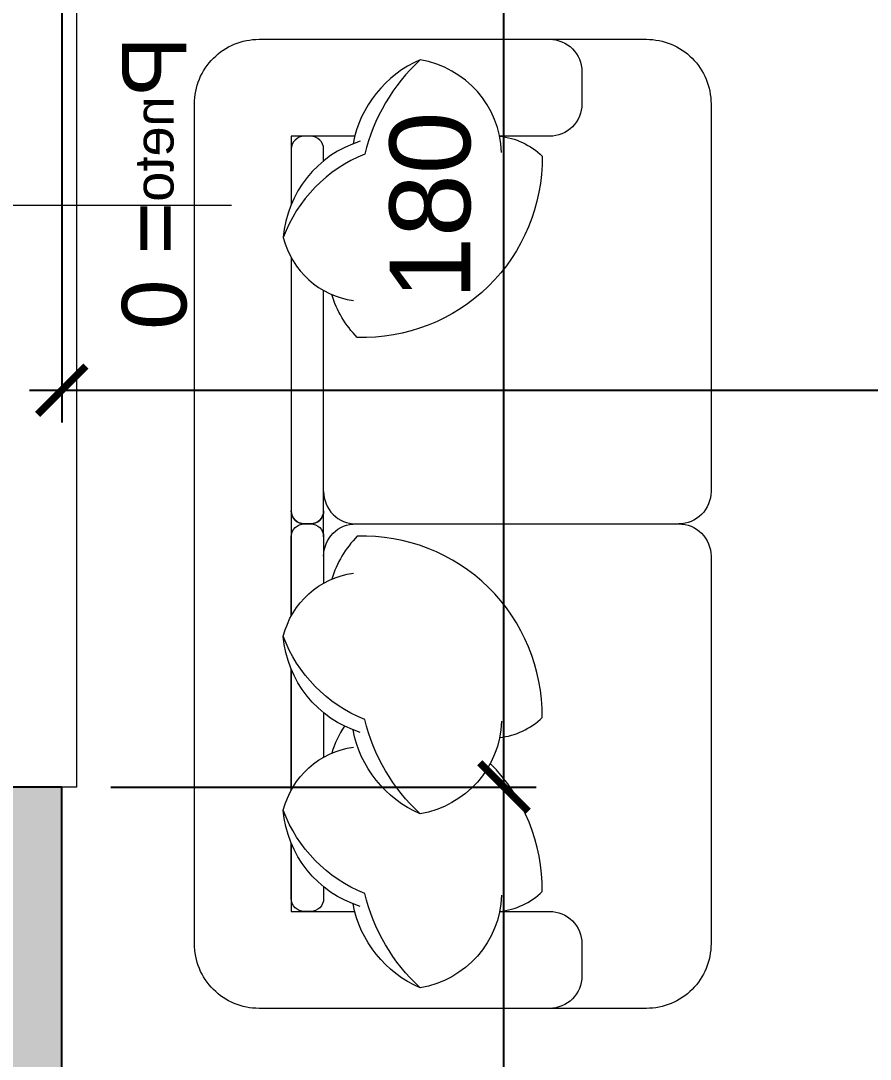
# Model space of a CAD drawing. Header units: centimetres. Extents: x 111832 to 117233, y -55119 to -48329.
# Drawn here: x 113983 to 114114.6, y -52789.5 to -52628.7 of the extents above; entities that cross this region are included whole.
import ezdxf

# ---------------------------------------------------------------- set-up
doc = ezdxf.new("R2010")
doc.units = ezdxf.units.CM
doc.header["$LTSCALE"] = 50
doc.header["$MEASUREMENT"] = 0
doc.linetypes.add('CONTINU', pattern=[0])
doc.layers.get('0').update_dxf_attribs({"color": 8})
for name, color, linetype in [('BETON COUPE', 3, 'CONTINU'), ('BETON TRAME', 252, 'Continuous'), ('COTE 50ème', 1, 'Continuous')]:
    doc.layers.add(name, color=color, linetype=linetype)
doc.layers.add('mobilimi', color=8, linetype='Continuous', lineweight=9)
doc.layers.add('WINDOWS', color=21, linetype='Continuous', lineweight=5)
doc.styles.add('GENERATED_STYLE_1', font='arial.ttf')
doc.styles.add('RS_TXT_50', font='arial.ttf', dxfattribs={"height": 12.5})
doc.dimstyles.new('RS_50CM_LINEAIRE', dxfattribs={"dimscale": 5, "dimtxt": 12.5, "dimasz": 1.5, "dimexe": 1, "dimexo": 2.5, "dimgap": 1, "dimtad": 1, "dimdec": 1, "dimrnd": 0.5, "dimdsep": 46, "dimtxsty": 'RS_TXT_50', "dimblk1": 'ARCHTICK', "dimblk2": 'ARCHTICK', "dimsah": 1, "dimcen": 2.5, "dimdle": 1, "dimclrt": 4, "dimadec": 0, "dimazin": 2, "dimtfac": 1, "dimtdec": 1, "dimtix": 1, "dimtmove": 2, "dimatfit": 3, "dimfxl": 1, "dimtolj": 1, "dimtzin": 0, "dimarcsym": 0})

# ---------------------------------------------------------------- blocks, each defined once
blk = doc.blocks.new('DRITARE POS 2')
at = {"layer": 'WINDOWS', "color": 165}
blk.add_line((-61.99, -90.06), (34.01, -90.06), dxfattribs=at)
blk.add_lwpolyline([(0, 0), (0, -180), (10, -180), (10, 0)], close=True, dxfattribs=at)
at = {"layer": 'WINDOWS', "color": 165, "insert": (27.15, -116.22), "char_height": 10, "attachment_point": 7, "rotation": 90, "style": 'GENERATED_STYLE_1'}
blk.add_mtext('\\A1;\\pt0;P{\\H0.6x;neto}= 0', dxfattribs=at)
blk = doc.blocks.new('_ArchTick')
at = {"color": 0, "linetype": 'ByBlock', "const_width": 0.15}
blk.add_lwpolyline([(-0.5, -0.5), (0.5, 0.5)], dxfattribs=at)
blk = doc.blocks.new('*D991')
at = {"layer": 'COTE 50ème', "color": 0, "lineweight": -2, "ltscale": 0.5, "transparency": 16777216}
for p, q in [((114057.85, -52907.25), (114057.85, -52742.36)), ((113996.99, -52747.36), (114062.85, -52747.36)), ((113996.99, -52902.25), (114062.85, -52902.25))]:
    blk.add_line(p, q, dxfattribs=at)
at = {"layer": 'Defpoints', "color": 0, "ltscale": 0.5, "transparency": 16777216}
for p in [(113984.49, -52747.36), (114057.85, -52747.36), (113984.49, -52902.25)]:
    blk.add_point(p, dxfattribs=at)
at = {"layer": 'COTE 50ème', "color": 0, "lineweight": -2, "ltscale": 0.5, "transparency": 16777216, "xscale": 7.5, "yscale": 7.5, "zscale": 7.5}
for p, rotation in [((114057.85, -52747.36), 90), ((114057.85, -52902.25), 270)]:
    blk.add_blockref('_ArchTick', p, dxfattribs=dict(at, rotation=rotation))
at = {"layer": 'COTE 50ème', "color": 4, "ltscale": 0.5, "transparency": 16777216, "insert": (114046.47, -52824.81), "char_height": 12.5, "attachment_point": 5, "rotation": 90, "style": 'RS_TXT_50'}
blk.add_mtext('\\A1;155', dxfattribs=at)
blk = doc.blocks.new('*D992')
at = {"layer": 'COTE 50ème', "color": 0, "lineweight": -2, "ltscale": 0.5, "transparency": 16777216}
for p, q in [((114057.85, -52752.36), (114057.85, -52562.36)), ((113999.17, -52567.36), (114062.85, -52567.36)), ((113996.99, -52747.36), (114062.85, -52747.36))]:
    blk.add_line(p, q, dxfattribs=at)
at = {"layer": 'Defpoints', "color": 0, "ltscale": 0.5, "transparency": 16777216}
for p in [(113986.67, -52567.36), (114057.85, -52567.36), (113984.49, -52747.36)]:
    blk.add_point(p, dxfattribs=at)
at = {"layer": 'COTE 50ème', "color": 0, "lineweight": -2, "ltscale": 0.5, "transparency": 16777216, "xscale": 7.5, "yscale": 7.5, "zscale": 7.5}
for p, rotation in [((114057.85, -52567.36), 90), ((114057.85, -52747.36), 270)]:
    blk.add_blockref('_ArchTick', p, dxfattribs=dict(at, rotation=rotation))
at = {"layer": 'COTE 50ème', "color": 4, "ltscale": 0.5, "transparency": 16777216, "insert": (114046.47, -52657.36), "char_height": 12.5, "attachment_point": 5, "rotation": 90, "style": 'RS_TXT_50'}
blk.add_mtext('\\A1;180', dxfattribs=at)
blk = doc.blocks.new('*D1177')
at = {"layer": 'COTE 50ème', "color": 0, "lineweight": -2, "ltscale": 0.5, "transparency": 16777216}
for p, q in [((113989.37, -52568.49), (113989.37, -52690.94)), ((113984.37, -52685.94), (114699.37, -52685.94)), ((114694.37, -52690.31), (114694.37, -52690.94))]:
    blk.add_line(p, q, dxfattribs=at)
at = {"layer": 'Defpoints', "color": 0, "ltscale": 0.5, "transparency": 16777216}
for p in [(113989.37, -52555.99), (114694.37, -52677.81), (114694.37, -52685.94)]:
    blk.add_point(p, dxfattribs=at)
at = {"layer": 'COTE 50ème', "color": 0, "lineweight": -2, "ltscale": 0.5, "transparency": 16777216, "xscale": 7.5, "yscale": 7.5, "zscale": 7.5, "rotation": 180}
blk.add_blockref('_ArchTick', (113989.37, -52685.94), dxfattribs=at)
at = {"layer": 'COTE 50ème', "color": 0, "lineweight": -2, "ltscale": 0.5, "transparency": 16777216, "xscale": 7.5, "yscale": 7.5, "zscale": 7.5}
blk.add_blockref('_ArchTick', (114694.37, -52685.94), dxfattribs=at)
at = {"layer": 'COTE 50ème', "color": 4, "ltscale": 0.5, "transparency": 16777216, "insert": (114341.87, -52674.55), "char_height": 12.5, "attachment_point": 5, "style": 'RS_TXT_50'}
blk.add_mtext('\\A1;705', dxfattribs=at)

msp = doc.modelspace()

# ---------------------------------------------------------------- hatches: boundary and pattern name
at = {"layer": 'BETON TRAME', "transparency": 33554559}
h = msp.add_hatch(color=256, dxfattribs=at)
h.dxf.hatch_style = 1
h.paths.add_polyline_path([(115189.37, -52797.36), (115224.37, -52797.36), (115224.37, -53272.36), (114694.37, -53272.36), (114694.37, -52797.36), (114729.37, -52797.36), (114729.37, -53232.36), (114939.37, -53232.36), (114939.37, -52902.36), (114979.37, -52902.36), (114979.37, -53232.36), (115189.37, -53232.36)])
h.paths.add_polyline_path([(114824.37, -52057.36), (114799.37, -52057.36), (114799.37, -52562.36), (114824.37, -52562.36)])
h.paths.add_polyline_path([(115119.37, -52057.36), (115094.37, -52057.36), (115094.37, -52562.36), (115119.37, -52562.36)])
h.paths.add_polyline_path([(114689.37, -52082.36), (114799.37, -52082.36), (114799.37, -52057.36), (114689.37, -52057.36)])
h.paths.add_polyline_path([(114229.37, -52082.36), (114329.37, -52082.36), (114329.37, -52057.36), (114229.37, -52057.36)])
h.paths.add_polyline_path([(113989.37, -52147.36), (113964.37, -52147.36), (113964.37, -52057.36), (113989.37, -52057.36)])
h.paths.add_polyline_path([(113964.37, -52567.36), (113989.37, -52567.36), (113989.37, -52424.25), (113964.37, -52424.25)])
h.paths.add_polyline_path([(113964.37, -52887.36), (113989.37, -52887.36), (113989.37, -52747.36), (113964.37, -52747.36)])
h.paths.add_polyline_path([(113964.37, -53134.36), (114044.37, -53134.36), (114044.37, -53109.36), (113989.37, -53109.36), (113989.37, -53082.36), (113964.37, -53082.36)])
h.paths.add_polyline_path([(114329.37, -53134.36), (114399.37, -53134.36), (114399.37, -53109.36), (114329.37, -53109.36)])
h.paths.add_polyline_path([(114484.37, -53134.36), (114499.37, -53134.36), (114499.37, -53109.36), (114484.37, -53109.36)])
h.paths.add_polyline_path([(115434.48, -53134.36), (115419.37, -53134.36), (115419.37, -53109.36), (115434.48, -53109.36)])
h.paths.add_polyline_path([(115589.37, -53134.36), (115519.37, -53134.36), (115519.37, -53109.36), (115589.37, -53109.36)])
h.paths.add_polyline_path([(115954.37, -53134.36), (115874.37, -53134.36), (115874.37, -53109.36), (115929.37, -53109.36), (115929.37, -53062.36), (115954.37, -53062.36)])
h.paths.add_polyline_path([(115954.37, -52887.36), (115929.37, -52887.36), (115929.37, -52747.36), (115954.37, -52747.36)])
h.paths.add_polyline_path([(115929.37, -52147.36), (115954.37, -52147.36), (115954.37, -52057.36), (115929.37, -52057.36)])
h.paths.add_polyline_path([(115689.37, -52082.36), (115689.37, -52057.36), (115589.37, -52057.36), (115589.37, -52082.36)])
h.paths.add_polyline_path([(115119.37, -52082.36), (115229.37, -52082.36), (115229.37, -52057.36), (115119.37, -52057.36)])
h.paths.add_polyline_path([(115954.37, -52567.36), (115929.37, -52567.36), (115929.37, -52424.25), (115954.37, -52424.25)])
h.paths.add_polyline_path([(115764.37, -52507.36), (115704.37, -52507.36), (115704.37, -52482.36), (115764.37, -52482.36)])
h.paths.add_polyline_path([(115579.37, -52507.36), (115519.37, -52507.36), (115519.37, -52482.36), (115579.37, -52482.36)])
h.paths.add_polyline_path([(114339.37, -52507.36), (114399.37, -52507.36), (114399.37, -52482.36), (114339.37, -52482.36)])
h.paths.add_polyline_path([(114154.37, -52507.36), (114214.37, -52507.36), (114214.37, -52482.36), (114154.37, -52482.36)])

# ---------------------------------------------------------------- linework, layer by layer
at = {"layer": 'BETON COUPE'}
msp.add_lwpolyline([(113964.37, -52887.36), (113989.37, -52887.36), (113989.37, -52747.36), (113964.37, -52747.36)], close=True, dxfattribs=at)
at = {"layer": 'mobilimi'}
for points in [[(114089.92, -52701.62, -0.414214), (114084.92, -52706.62, -0.414214), (114089.92, -52711.62), (114089.92, -52771.62, -0.414214), (114079.92, -52781.62), (114019.92, -52781.62, -0.414214), (114009.92, -52771.62), (114009.92, -52641.62, -0.414214), (114019.92, -52631.62), (114079.92, -52631.62, -0.414214), (114089.92, -52641.62), (114089.92, -52701.62, -0.414214), (114084.92, -52706.62, -0.414214), (114089.92, -52711.62)], [(114064.92, -52631.62, -0.414214), (114069.92, -52636.62), (114069.92, -52641.62, -0.414214), (114064.92, -52646.62), (114057.18, -52646.62)], [(114044.88, -52634.8, 0.14773), (114036.28, -52649.42, 0.213343), (114023.68, -52662.31, 0.178662)], [(114057.48, -52649.13, 0.356772), (114044.88, -52634.8, 0.249542), (114034.49, -52647.78, -9.61688)], [(114035.6, -52647.4, 0.306663), (114023.68, -52662.31, 0.30633), (114034.57, -52672.05, -0.872847)], [(114029.92, -52650.44), (114029.92, -52648.62, 0.414214), (114027.92, -52646.62), (114026.92, -52646.62, 0.414214), (114024.92, -52648.62)], [(114057.18, -52646.61, -0.165541), (114063.78, -52649.7, -0.425989), (114035.14, -52677.78, -0.121523), (114031.19, -52671.12, 7.115464)], [(114024.92, -52648.62), (114024.92, -52657.14, 0.414214)], [(114024.92, -52665.46), (114024.92, -52704.62, 0.414214), (114026.92, -52706.62), (114027.92, -52706.62, 0.414214), (114029.92, -52704.62), (114029.92, -52670.49, 0.414214)], [(114029.92, -52701.62, 0.414214), (114034.92, -52706.62)], [(114029.92, -52701.62, 0.414214), (114034.92, -52706.62), (114084.92, -52706.62, 0.414214)], [(114024.92, -52720.85), (114024.92, -52708.62, -0.414214), (114026.92, -52706.62), (114027.92, -52706.62, -0.414214), (114029.92, -52708.62), (114029.92, -52715.81, -0.414214)], [(114029.92, -52711.62, -0.414214), (114034.92, -52706.62)], [(114029.92, -52711.62, -0.414214), (114034.92, -52706.62), (114084.92, -52706.62, -0.414214)], [(114057.18, -52739.7, 0.165541), (114063.78, -52736.6, 0.425989), (114035.14, -52708.52, 0.121523), (114031.19, -52715.19, -7.115464)], [(114035.6, -52738.91, -0.306663), (114023.68, -52724, -0.30633), (114034.57, -52714.25, 0.872847)], [(114044.88, -52751.5, -0.14773), (114036.28, -52736.89, -0.213343), (114023.68, -52724, -0.178662)], [(114024.92, -52747.78), (114024.92, -52729.17, -0.414214)], [(114029.92, -52735.87), (114029.92, -52742.75, -0.414214)], [(114057.48, -52737.18, -0.356772), (114044.88, -52751.5, -0.249542), (114034.49, -52738.52, 9.61688)], [(114033.14, -52737.93, 0.071865), (114031.19, -52742.12, -7.115464)], [(114035.6, -52765.84, -0.306663), (114023.68, -52750.93, -0.30633), (114034.57, -52741.19, 0.872847)], [(114057.18, -52766.63, 0.165541), (114063.78, -52763.54, 0.200231), (114055.74, -52743.69, 0.121523)], [(114044.88, -52778.44, -0.14773), (114036.28, -52763.82, -0.213343), (114023.68, -52750.93, -0.178662)], [(114024.92, -52764.62), (114024.92, -52756.1, -0.414214)], [(114024.92, -52756.1), (114024.92, -52766.62), (114034.75, -52766.62, -0.414214)], [(114029.92, -52762.8), (114029.92, -52764.62, -0.414214), (114027.92, -52766.62), (114026.92, -52766.62, -0.414214), (114024.92, -52764.62)], [(114057.48, -52764.11, -0.356772), (114044.88, -52778.44, -0.249542), (114034.49, -52765.46, 9.61688)], [(114057.18, -52766.62), (114064.92, -52766.62, -0.414214), (114069.92, -52771.62), (114069.92, -52776.62, -0.414214), (114064.92, -52781.62)]]:
    msp.add_lwpolyline(points, format="xyb", dxfattribs=at)
for points in [[(114034.75, -52646.62), (114024.92, -52646.62), (114024.92, -52657.14)], [(114024.92, -52665.46), (114024.92, -52720.85)], [(114024.92, -52729.17), (114024.92, -52747.78)]]:
    msp.add_lwpolyline(points, dxfattribs=at)
msp.add_lwpolyline([(114024.92, -52704.62), (114024.92, -52708.62, -0.414214), (114026.92, -52706.62), (114027.92, -52706.62, -0.414214), (114029.92, -52708.62), (114029.92, -52704.62, -0.414214), (114027.92, -52706.62), (114026.92, -52706.62, -0.414214)], format="xyb", close=True, dxfattribs=at)

# ---------------------------------------------------------------- block references
at = {"lineweight": 5, "xscale": -1, "rotation": 180}
msp.add_blockref('DRITARE POS 2', (113981.67, -52747.36), dxfattribs=at)

# ---------------------------------------------------------------- dimensions: what is measured, and where the dimension line sits
at = {"layer": 'COTE 50ème', "ltscale": 0.5}
dim = msp.add_linear_dim(base=(114694.37, -52685.94), p1=(113989.37, -52555.99), p2=(114694.37, -52677.81), dimstyle='RS_50CM_LINEAIRE', dxfattribs=at)
dim.commit()
dim.dimension.update_dxf_attribs({"geometry": '*D1177', "text_midpoint": (114341.87, -52674.55)})
for base, p1, p2, picture, middle in [((114057.85, -52567.36), (113984.49, -52747.36), (113986.67, -52567.36), '*D992', (114046.47, -52657.36)), ((114057.85, -52747.36), (113984.49, -52902.25), (113984.49, -52747.36), '*D991', (114046.47, -52824.81))]:
    dim = msp.add_linear_dim(base=base, p1=p1, p2=p2, angle=90, dimstyle='RS_50CM_LINEAIRE', dxfattribs=at)
    dim.commit()
    dim.dimension.update_dxf_attribs({"geometry": picture, "text_midpoint": middle})

doc.saveas('drawing.dxf')
